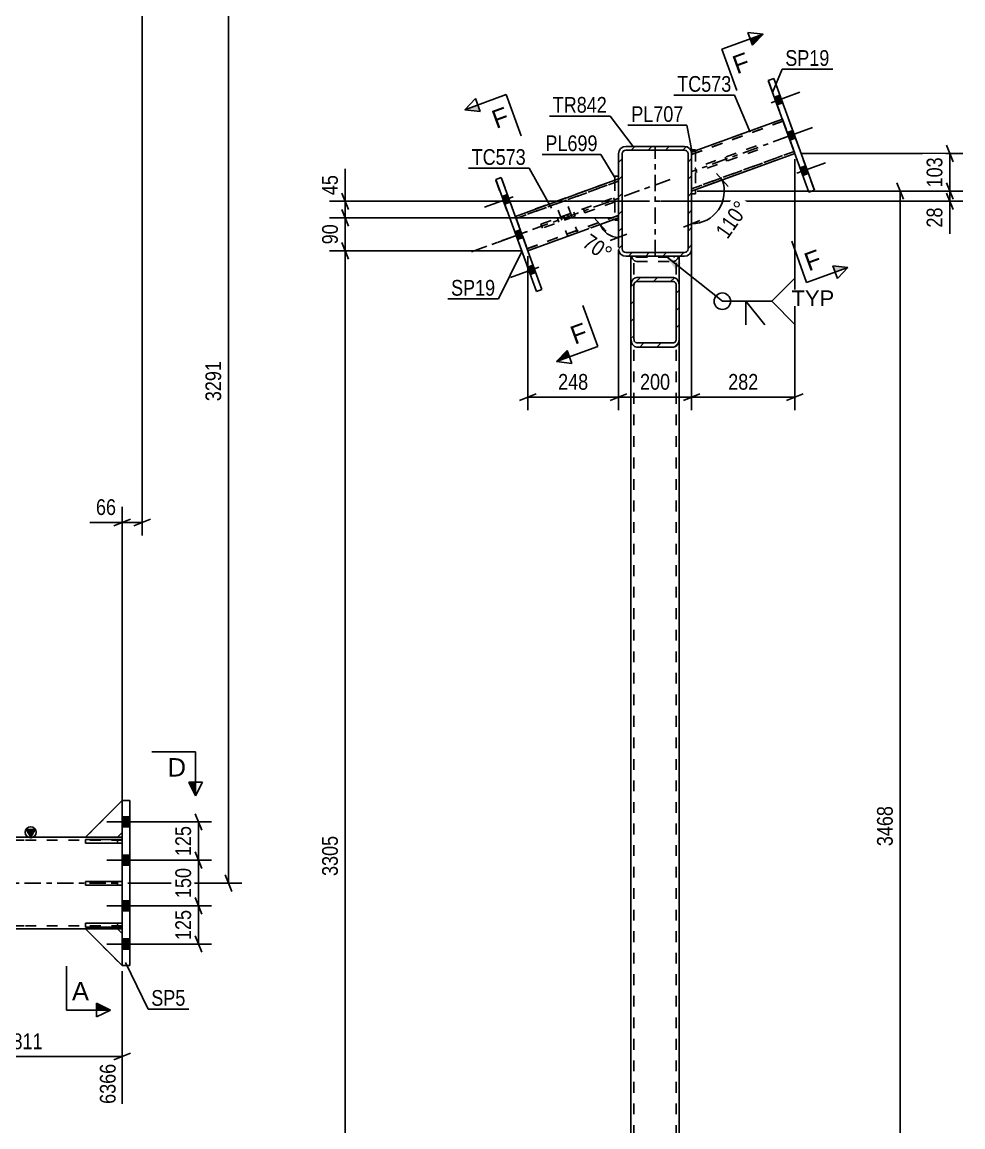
# Model space of a CAD drawing. Header units: millimetres. Extents: x 0 to 841, y 0 to 594.
# Drawn here: x 294.5 to 465.9, y 157.8 to 359 of the extents above; entities that cross this region are included whole.
import ezdxf

# ---------------------------------------------------------------- set-up
doc = ezdxf.new("R2010")
doc.units = ezdxf.units.MM
doc.linetypes.add('DXK_LINE_DOT2', pattern=[3.9198, 1.9599, -1.9599])
doc.linetypes.add('DXK_LINE_DOT3', pattern=[5.9187, 2.979, -0.9799, 0.9799, -0.9799])
doc.styles.add('Arial', font='ARIAL.TTF', dxfattribs={"height": 0.2})
doc.styles.add('Arial Narrow', font='ARIALN.TTF', dxfattribs={"height": 0.2})

# ---------------------------------------------------------------- blocks, each defined once
blk = doc.blocks.new('Bolt-761545952-3986 - 3916')
at = {"linetype": 'Continuous'}
for points in [[(312.77, 214.27), (312.77, 212.44), (314.16, 212.44), (314.16, 214.27)], [(312.77, 214.27), (312.77, 212.44), (314.16, 212.44), (314.16, 214.27)], [(312.77, 214.27), (312.77, 212.44), (314.16, 212.44), (314.16, 214.27)], [(312.77, 207.33), (312.77, 205.49), (314.16, 205.49), (314.16, 207.33)], [(312.77, 207.33), (312.77, 205.49), (314.16, 205.49), (314.16, 207.33)], [(312.77, 198.99), (312.77, 197.16), (314.16, 197.16), (314.16, 198.99)], [(312.77, 198.99), (312.77, 197.16), (314.16, 197.16), (314.16, 198.99)], [(312.77, 192.05), (312.77, 190.21), (314.16, 190.21), (314.16, 192.05)], [(312.77, 192.05), (312.77, 190.21), (314.16, 190.21), (314.16, 192.05)], [(312.77, 192.05), (312.77, 190.21), (314.16, 190.21), (314.16, 192.05)]]:
    blk.add_hatch(color=1, dxfattribs=at).paths.add_polyline_path(points)
at = {"color": 1, "linetype": 'Continuous'}
for p, q in [((316.6, 213.35), (309.99, 213.35)), ((316.6, 213.35), (309.99, 213.35)), ((316.6, 213.35), (309.99, 213.35)), ((314.16, 214.27), (312.77, 214.27)), ((314.16, 214.27), (312.77, 214.27)), ((314.16, 214.27), (312.77, 214.27)), ((314.16, 212.44), (312.77, 212.44)), ((314.16, 212.44), (312.77, 212.44)), ((314.16, 212.44), (312.77, 212.44)), ((314.16, 207.33), (312.77, 207.33)), ((314.16, 207.33), (312.77, 207.33)), ((316.6, 206.41), (309.99, 206.41)), ((316.6, 206.41), (309.99, 206.41)), ((314.16, 205.49), (312.77, 205.49)), ((314.16, 205.49), (312.77, 205.49)), ((316.6, 198.08), (309.99, 198.08)), ((316.6, 198.08), (309.99, 198.08)), ((314.16, 198.99), (312.77, 198.99)), ((314.16, 198.99), (312.77, 198.99)), ((314.16, 197.16), (312.77, 197.16)), ((314.16, 197.16), (312.77, 197.16)), ((316.6, 191.13), (309.99, 191.13)), ((316.6, 191.13), (309.99, 191.13)), ((316.6, 191.13), (309.99, 191.13)), ((314.16, 192.05), (312.77, 192.05)), ((314.16, 192.05), (312.77, 192.05)), ((314.16, 192.05), (312.77, 192.05)), ((314.16, 190.21), (312.77, 190.21)), ((314.16, 190.21), (312.77, 190.21)), ((314.16, 190.21), (312.77, 190.21))]:
    blk.add_line(p, q, dxfattribs=at)
blk = doc.blocks.new('Part-761545952-3938 - 3916')
at = {"color": 7, "linetype": 'DXK_LINE_DOT2'}
for p, q in [((312.77, 210.18), (306.1, 210.18)), ((306.1, 210.18), (306.1, 209.51)), ((306.1, 209.51), (312.77, 209.51)), ((311.94, 209.51), (311.94, 210.18)), ((312.77, 209.51), (312.77, 210.18))]:
    blk.add_line(p, q, dxfattribs=at)
blk = doc.blocks.new('Part-761545952-3985 - 3916')
at = {"linetype": 'Continuous'}
blk.add_hatch(color=2, dxfattribs=at).paths.add_polyline_path([(296.1, 210.58), (295.3, 211.98), (296.9, 211.98)])
at = {"color": 2, "linetype": 'Continuous'}
for p, q in [((296.1, 210.58), (295.3, 211.98)), ((295.3, 211.98), (296.9, 211.98)), ((296.9, 211.98), (296.1, 210.58)), ((294.89, 210.58), (66.1, 210.58)), ((306.1, 210.58), (294.99, 210.58)), ((312.77, 210.58), (311.94, 210.58)), ((294.89, 193.91), (114.65, 193.91)), ((312.77, 193.91), (294.99, 193.91))]:
    blk.add_line(p, q, dxfattribs=at)
at = {"color": 7, "linetype": 'DXK_LINE_DOT2'}
for p, q in [((294.89, 210.02), (66.1, 210.02)), ((312.77, 210.02), (294.99, 210.02)), ((311.94, 210.58), (306.1, 210.58)), ((312.77, 193.91), (312.77, 210.58)), ((294.89, 194.46), (66.1, 194.46)), ((312.77, 194.46), (294.99, 194.46))]:
    blk.add_line(p, q, dxfattribs=at)
at = {"color": 7, "linetype": 'DXK_LINE_DOT3'}
for p, q in [((66.1, 202.24), (294.89, 202.24)), ((294.99, 202.24), (312.77, 202.24))]:
    blk.add_line(p, q, dxfattribs=at)
at = {"color": 2, "linetype": 'Continuous'}
blk.add_circle((296.1, 211.48), 1, dxfattribs=at)
blk = doc.blocks.new('Part-761545952-3934 - 3916')
at = {"color": 2, "linetype": 'Continuous'}
for p, q in [((312.77, 217.24), (306.1, 210.58)), ((311.94, 210.58), (312.77, 211.41)), ((306.1, 210.58), (311.94, 210.58))]:
    blk.add_line(p, q, dxfattribs=at)
at = {"color": 7, "linetype": 'DXK_LINE_DOT2'}
blk.add_line((312.77, 211.41), (312.77, 217.24), dxfattribs=at)
blk = doc.blocks.new('Part-761545952-3935 - 3916')
at = {"color": 2, "linetype": 'Continuous'}
for p, q in [((312.77, 187.2), (306.1, 193.87)), ((311.94, 193.87), (306.1, 193.87)), ((311.94, 193.87), (312.77, 193.04)), ((312.77, 187.24), (312.77, 187.2))]:
    blk.add_line(p, q, dxfattribs=at)
at = {"color": 7, "linetype": 'DXK_LINE_DOT2'}
blk.add_line((312.77, 187.24), (312.77, 193.04), dxfattribs=at)
blk = doc.blocks.new('Part-761545952-3936 - 3916')
at = {"color": 7, "linetype": 'DXK_LINE_DOT2'}
for p, q in [((306.1, 193.87), (311.94, 193.87)), ((312.77, 187.2), (306.1, 193.87)), ((311.94, 193.87), (312.77, 193.04)), ((312.77, 193.04), (312.77, 187.2))]:
    blk.add_line(p, q, dxfattribs=at)
blk = doc.blocks.new('Part-761545952-3937 - 3916')
at = {"color": 7, "linetype": 'DXK_LINE_DOT2'}
for p, q in [((312.77, 194.9), (306.1, 194.9)), ((306.1, 194.9), (306.1, 194.23)), ((306.1, 194.23), (312.77, 194.23)), ((311.94, 194.23), (311.94, 194.9)), ((312.77, 194.23), (312.77, 194.9))]:
    blk.add_line(p, q, dxfattribs=at)
blk = doc.blocks.new('Part-761545952-3939 - 3916')
at = {"color": 7, "linetype": 'DXK_LINE_DOT2'}
for p, q in [((312.77, 202.54), (306.1, 202.54)), ((306.1, 202.54), (306.1, 201.87)), ((306.1, 201.87), (312.77, 201.87)), ((311.94, 201.87), (311.94, 202.54)), ((312.77, 201.87), (312.77, 202.54))]:
    blk.add_line(p, q, dxfattribs=at)
blk = doc.blocks.new('Part-761545952-3940 - 3916')
at = {"color": 2, "linetype": 'Continuous'}
for p, q in [((306.1, 194.9), (312.77, 194.9)), ((306.1, 194.23), (306.1, 194.9)), ((312.77, 194.23), (306.1, 194.23)), ((312.77, 194.9), (312.77, 194.23))]:
    blk.add_line(p, q, dxfattribs=at)
at = {"color": 7, "linetype": 'DXK_LINE_DOT2'}
blk.add_line((311.94, 194.23), (311.94, 194.9), dxfattribs=at)
blk = doc.blocks.new('Part-761545952-3941 - 3916')
at = {"color": 2, "linetype": 'Continuous'}
for p, q in [((306.1, 210.18), (312.77, 210.18)), ((306.1, 209.51), (306.1, 210.18)), ((312.77, 209.51), (306.1, 209.51)), ((312.77, 210.18), (312.77, 209.51))]:
    blk.add_line(p, q, dxfattribs=at)
at = {"color": 7, "linetype": 'DXK_LINE_DOT2'}
blk.add_line((311.94, 209.51), (311.94, 210.18), dxfattribs=at)
blk = doc.blocks.new('Part-761545952-3942 - 3916')
at = {"color": 2, "linetype": 'Continuous'}
for p, q in [((306.1, 202.54), (312.77, 202.54)), ((306.1, 201.87), (306.1, 202.54)), ((312.77, 201.87), (306.1, 201.87)), ((312.77, 202.54), (312.77, 201.87))]:
    blk.add_line(p, q, dxfattribs=at)
at = {"color": 7, "linetype": 'DXK_LINE_DOT2'}
blk.add_line((311.94, 201.87), (311.94, 202.54), dxfattribs=at)
blk = doc.blocks.new('Part-761545952-3962 - 3916')
at = {"color": 2, "linetype": 'Continuous'}
for p, q in [((314.16, 217.24), (312.77, 217.24)), ((312.77, 217.24), (312.77, 187.24)), ((314.16, 217.24), (314.16, 187.24)), ((314.16, 187.24), (312.77, 187.24))]:
    blk.add_line(p, q, dxfattribs=at)
blk = doc.blocks.new('Part-761545952-4098 - 3916')
at = {"color": 7, "linetype": 'DXK_LINE_DOT2'}
for p, q in [((312.77, 217.24), (306.1, 210.58)), ((312.77, 211.41), (312.77, 217.24)), ((311.94, 210.57), (312.77, 211.41)), ((306.1, 210.58), (311.94, 210.57))]:
    blk.add_line(p, q, dxfattribs=at)
blk = doc.blocks.new('Part-761545952-3153 - 3083')
at = {"color": 7, "linetype": 'DXK_LINE_DOT3'}
blk.add_line((412.58, 330.32), (376.13, 317.06), dxfattribs=at)
at = {"color": 2, "linetype": 'Continuous'}
for p, q in [((403.18, 330.45), (384.39, 323.61)), ((386.67, 317.34), (403.18, 323.35))]:
    blk.add_line(p, q, dxfattribs=at)
at = {"color": 7, "linetype": 'DXK_LINE_DOT2'}
for p, q in [((384.39, 323.61), (403.18, 330.45)), ((384.52, 323.23), (403.18, 330.02)), ((403.18, 330.02), (384.52, 323.23)), ((403.18, 330.45), (403.18, 323.35)), ((384.39, 323.61), (386.67, 317.34)), ((386.67, 317.34), (384.39, 323.61)), ((384.39, 323.61), (384.39, 323.61)), ((384.52, 323.23), (384.52, 323.23)), ((386.53, 317.72), (403.18, 323.78)), ((403.18, 323.78), (386.53, 317.72)), ((403.18, 323.35), (386.67, 317.34)), ((386.53, 317.72), (386.53, 317.72)), ((386.67, 317.34), (386.67, 317.34))]:
    blk.add_line(p, q, dxfattribs=at)
blk = doc.blocks.new('Part-761545952-3162 - 3083')
at = {"color": 7, "linetype": 'DXK_LINE_DOT2'}
for p, q in [((389.06, 322.19), (402.27, 327)), ((402.55, 326.25), (389.34, 321.44)), ((402.27, 327), (402.55, 326.25)), ((397.05, 324.25), (396.78, 325)), ((389.34, 321.44), (389.06, 322.19))]:
    blk.add_line(p, q, dxfattribs=at)
blk = doc.blocks.new('Part-761545952-3108 - 3083')
at = {"color": 2, "linetype": 'Continuous'}
for p, q in [((381.82, 330.66), (380.82, 330.29)), ((380.82, 330.29), (388.23, 309.93)), ((380.82, 330.29), (380.82, 330.29)), ((389.23, 310.3), (381.82, 330.66)), ((381.82, 330.66), (381.82, 330.66)), ((388.23, 309.93), (389.23, 310.3)), ((388.23, 309.93), (388.23, 309.93)), ((389.23, 310.3), (389.23, 310.3))]:
    blk.add_line(p, q, dxfattribs=at)
at = {"color": 7, "linetype": 'DXK_LINE_DOT2'}
for p, q in [((380.82, 330.29), (381.82, 330.66)), ((388.23, 309.93), (380.82, 330.29)), ((389.23, 310.3), (381.82, 330.66)), ((389.23, 310.3), (388.23, 309.93))]:
    blk.add_line(p, q, dxfattribs=at)
blk = doc.blocks.new('Part-761545952-3183 - 3083')
at = {"color": 2, "linetype": 'Continuous'}
for p, q in [((402.51, 330.94), (403.18, 330.94)), ((402.51, 330.94), (402.51, 330.21)), ((402.51, 322.94), (402.51, 323.11)), ((402.51, 322.94), (403.18, 322.94))]:
    blk.add_line(p, q, dxfattribs=at)
at = {"color": 7, "linetype": 'DXK_LINE_DOT2'}
for p, q in [((402.51, 330.21), (402.51, 323.11)), ((403.18, 322.94), (403.18, 330.94))]:
    blk.add_line(p, q, dxfattribs=at)
blk = doc.blocks.new('Part-761545952-3123 - 3083')
at = {"color": 2, "linetype": 'Continuous'}
for p, q in [((431.46, 348.72), (430.46, 348.36)), ((430.46, 348.36), (437.87, 328)), ((430.46, 348.36), (430.46, 348.36)), ((438.87, 328.36), (431.46, 348.72)), ((431.46, 348.72), (431.46, 348.72)), ((437.87, 328), (438.87, 328.36)), ((437.87, 328), (437.87, 328)), ((438.87, 328.36), (438.87, 328.36))]:
    blk.add_line(p, q, dxfattribs=at)
at = {"color": 7, "linetype": 'DXK_LINE_DOT2'}
for p, q in [((430.46, 348.36), (431.46, 348.72)), ((437.87, 328), (430.46, 348.36)), ((431.46, 348.72), (438.87, 328.36)), ((438.87, 328.36), (437.87, 328))]:
    blk.add_line(p, q, dxfattribs=at)
blk = doc.blocks.new('Part-761545952-3133 - 3083')
at = {"color": 2, "linetype": 'Continuous'}
for p, q in [((416.51, 335.3), (433.03, 341.31)), ((416.51, 335.3), (416.51, 335.3)), ((416.51, 335.05), (416.51, 335.3)), ((416.51, 335.05), (416.51, 335.01)), ((416.51, 328.21), (435.31, 335.05))]:
    blk.add_line(p, q, dxfattribs=at)
at = {"color": 7, "linetype": 'DXK_LINE_DOT2'}
for p, q in [((433.03, 341.31), (416.51, 335.3)), ((416.51, 334.88), (433.16, 340.94)), ((433.16, 340.94), (416.51, 334.88)), ((433.03, 341.31), (435.31, 335.05)), ((435.31, 335.05), (433.03, 341.31)), ((433.03, 341.31), (433.03, 341.31)), ((433.16, 340.94), (433.16, 340.94)), ((416.51, 328.63), (435.17, 335.42)), ((435.17, 335.42), (416.51, 328.63)), ((416.51, 335.3), (416.51, 335.24)), ((416.51, 335.24), (416.51, 335.24)), ((435.31, 335.05), (416.51, 328.21)), ((416.51, 335.01), (416.51, 328.21)), ((416.51, 334.88), (416.51, 334.88)), ((435.17, 335.42), (435.17, 335.42)), ((435.31, 335.05), (435.31, 335.05)), ((416.51, 328.63), (416.51, 328.63)), ((416.51, 328.21), (416.51, 328.21))]:
    blk.add_line(p, q, dxfattribs=at)
at = {"color": 7, "linetype": 'DXK_LINE_DOT3'}
blk.add_line((434.17, 338.18), (416.51, 331.75), dxfattribs=at)
blk = doc.blocks.new('Part-761545952-3155 - 3083')
at = {"color": 7, "linetype": 'DXK_LINE_DOT2'}
for p, q in [((405.45, 316.35), (414.25, 316.35)), ((405.45, 301.35), (405.45, 316.35)), ((405.98, 117.02), (405.98, 316.35)), ((413.71, 117.02), (413.71, 316.35)), ((414.25, 301.35), (414.25, 316.35)), ((405.45, 117.02), (405.45, 131.99)), ((414.25, 117.02), (414.25, 131.99)), ((405.45, 117.02), (414.25, 117.02)), ((414.25, 117.02), (405.45, 117.02)), ((405.45, 117.02), (405.45, 117.02)), ((405.98, 117.02), (405.98, 117.02)), ((413.71, 117.02), (413.71, 117.02)), ((414.25, 117.02), (414.25, 117.02))]:
    blk.add_line(p, q, dxfattribs=at)
at = {"color": 2, "linetype": 'Continuous'}
for p, q in [((405.45, 131.99), (405.45, 301.35)), ((414.25, 131.99), (414.25, 301.35))]:
    blk.add_line(p, q, dxfattribs=at)
blk = doc.blocks.new('Part-761545952-3156 - 3083')
at = {"linetype": 'Continuous'}
h = blk.add_hatch(dxfattribs=at)
h.set_pattern_fill('', scale=0.7, style=0, pattern_type=0)
h.set_pattern_definition([(45, (405.4464, 301.3496), (-1.57154, 1.57154), [])])
h.paths.add_polyline_path([(405.45, 310.96), (405.45, 301.35), (405.53, 300.76), (405.76, 300.26), (406.1, 299.93), (406.51, 299.81), (413.18, 299.81), (413.59, 299.93), (413.93, 300.26), (414.17, 300.76), (414.25, 301.35), (414.25, 310.96), (414.17, 311.55), (413.93, 312.05), (413.59, 312.38), (413.18, 312.5), (406.51, 312.5), (406.1, 312.38), (405.76, 312.05), (405.53, 311.55)])
h.paths.add_polyline_path([(406.14, 311.5), (406.31, 311.67), (406.51, 311.73), (413.18, 311.73), (413.38, 311.67), (413.56, 311.5), (413.67, 311.25), (413.71, 310.96), (413.71, 301.35), (413.67, 301.06), (413.56, 300.81), (413.38, 300.64), (413.18, 300.58), (406.51, 300.58), (406.31, 300.64), (406.14, 300.81), (406.02, 301.06), (405.98, 301.35), (405.98, 310.96), (406.02, 311.25)])
at = {"color": 2, "linetype": 'Continuous'}
for p, q in [((405.45, 310.96), (405.45, 316.35)), ((414.25, 310.96), (414.25, 316.35)), ((406.51, 312.5), (406.1, 312.38)), ((406.51, 312.5), (413.18, 312.5)), ((413.59, 312.38), (413.18, 312.5)), ((405.53, 311.55), (405.45, 310.96)), ((405.45, 301.35), (405.45, 310.96)), ((405.98, 310.96), (406.02, 311.25)), ((405.98, 301.35), (405.98, 310.96)), ((406.31, 311.67), (406.51, 311.73)), ((406.51, 311.73), (413.18, 311.73)), ((413.18, 311.73), (413.38, 311.67)), ((413.67, 311.25), (413.71, 310.96)), ((413.71, 301.35), (413.71, 310.96)), ((414.25, 310.96), (414.17, 311.55)), ((414.25, 301.35), (414.25, 310.96)), ((405.45, 301.35), (405.53, 300.76)), ((406.02, 301.06), (405.98, 301.35)), ((406.1, 299.93), (406.51, 299.81)), ((406.51, 300.58), (406.31, 300.64)), ((406.51, 300.58), (413.18, 300.58)), ((406.51, 299.81), (413.18, 299.81)), ((413.38, 300.64), (413.18, 300.58)), ((413.18, 299.81), (413.59, 299.93)), ((413.71, 301.35), (413.67, 301.06)), ((414.17, 300.76), (414.25, 301.35))]:
    blk.add_line(p, q, dxfattribs=at)
at = {"color": 7, "linetype": 'DXK_LINE_DOT2'}
for p, q in [((414.25, 316.35), (405.45, 316.35)), ((405.76, 315.85), (405.53, 316.35)), ((406.1, 315.52), (405.76, 315.85)), ((405.98, 301.35), (405.98, 316.35)), ((406.19, 316.35), (406.31, 316.23)), ((406.31, 316.23), (406.51, 316.17)), ((406.51, 316.17), (413.18, 316.17)), ((413.18, 316.17), (413.38, 316.23)), ((413.38, 316.23), (413.5, 316.35)), ((413.93, 315.85), (413.59, 315.52)), ((413.71, 301.35), (413.71, 316.35)), ((414.17, 316.35), (413.93, 315.85)), ((406.51, 315.4), (406.1, 315.52)), ((406.51, 315.4), (413.18, 315.4)), ((413.59, 315.52), (413.18, 315.4)), ((405.45, 301.35), (405.45, 310.96)), ((414.25, 301.35), (414.25, 310.96))]:
    blk.add_line(p, q, dxfattribs=at)
at = {"color": 2, "linetype": 'Continuous'}
for centre, radius, start, end in [((406.89, 311.22), 1.4, 124.0456, 166.456), ((412.8, 311.22), 1.4, 13.544, 55.9544), ((406.7, 311.09), 0.7, 124.0456, 166.456), ((412.99, 311.09), 0.7, 13.544, 55.9544), ((406.89, 301.09), 1.4, 193.544, 235.9544), ((406.7, 301.22), 0.7, 193.544, 235.9544), ((412.99, 301.22), 0.7, 304.0456, 346.456), ((412.8, 301.09), 1.4, 304.0456, 346.456)]:
    blk.add_arc(centre, radius, start, end, dxfattribs=at)
blk = doc.blocks.new('Bolt-761545952-3222 - 3083')
at = {"color": 1, "linetype": 'DXK_LINE_DOT2'}
for p, q in [((392.18, 324.74), (393.89, 320.04)), ((393.9, 323.95), (394.17, 323.2)), ((394, 325.41), (395.71, 320.71)), ((395.02, 324.36), (395.3, 323.61)), ((392.07, 323.28), (392.34, 322.53)), ((393.2, 323.7), (393.47, 322.94))]:
    blk.add_line(p, q, dxfattribs=at)
blk = doc.blocks.new('Bolt-761545952-3159 - 3083')
at = {"linetype": 'Continuous'}
for points in [[(383.44, 326.21), (382.94, 327.59), (381.94, 327.22), (382.44, 325.84)], [(383.44, 326.21), (382.94, 327.59), (381.94, 327.22), (382.44, 325.84)], [(383.44, 326.21), (382.94, 327.59), (381.94, 327.22), (382.44, 325.84)], [(385.78, 319.79), (385.28, 321.16), (384.27, 320.8), (384.77, 319.42)], [(385.78, 319.79), (385.28, 321.16), (384.27, 320.8), (384.77, 319.42)], [(388.11, 313.37), (387.61, 314.74), (386.61, 314.38), (387.11, 313)], [(388.11, 313.37), (387.61, 314.74), (386.61, 314.38), (387.11, 313)], [(388.11, 313.37), (387.61, 314.74), (386.61, 314.38), (387.11, 313)]]:
    blk.add_hatch(color=1, dxfattribs=at).paths.add_polyline_path(points)
at = {"color": 1, "linetype": 'Continuous'}
for p, q in [((384, 327.19), (378.8, 325.3)), ((384, 327.19), (378.8, 325.3)), ((384, 327.19), (378.8, 325.3)), ((382.94, 327.59), (381.94, 327.22)), ((382.94, 327.59), (381.94, 327.22)), ((382.94, 327.59), (381.94, 327.22)), ((383.44, 326.21), (382.44, 325.84)), ((383.44, 326.21), (382.44, 325.84)), ((383.44, 326.21), (382.44, 325.84)), ((386.34, 320.77), (381.14, 318.88)), ((386.34, 320.77), (381.14, 318.88)), ((385.28, 321.16), (384.27, 320.8)), ((385.28, 321.16), (384.27, 320.8)), ((385.78, 319.79), (384.77, 319.42)), ((385.78, 319.79), (384.77, 319.42)), ((388.68, 314.35), (383.48, 312.46)), ((388.68, 314.35), (383.48, 312.46)), ((388.68, 314.35), (383.48, 312.46)), ((387.61, 314.74), (386.61, 314.38)), ((387.61, 314.74), (386.61, 314.38)), ((387.61, 314.74), (386.61, 314.38)), ((388.11, 313.37), (387.11, 313)), ((388.11, 313.37), (387.11, 313)), ((388.11, 313.37), (387.11, 313))]:
    blk.add_line(p, q, dxfattribs=at)
blk = doc.blocks.new('Bolt-761545952-3160 - 3083')
at = {"linetype": 'Continuous'}
for points in [[(431.58, 345.29), (432.08, 343.91), (433.08, 344.28), (432.58, 345.65)], [(431.58, 345.29), (432.08, 343.91), (433.08, 344.28), (432.58, 345.65)], [(431.58, 345.29), (432.08, 343.91), (433.08, 344.28), (432.58, 345.65)], [(433.92, 338.87), (434.42, 337.49), (435.42, 337.86), (434.92, 339.23)], [(433.92, 338.87), (434.42, 337.49), (435.42, 337.85), (434.92, 339.23)], [(436.25, 332.45), (436.75, 331.07), (437.76, 331.43), (437.26, 332.81)], [(436.25, 332.45), (436.75, 331.07), (437.76, 331.43), (437.26, 332.81)], [(436.25, 332.45), (436.75, 331.07), (437.76, 331.43), (437.26, 332.81)]]:
    blk.add_hatch(color=1, dxfattribs=at).paths.add_polyline_path(points)
at = {"color": 1, "linetype": 'Continuous'}
for p, q in [((431.02, 344.3), (436.21, 346.2)), ((431.02, 344.3), (436.21, 346.2)), ((431.02, 344.3), (436.21, 346.2)), ((431.58, 345.29), (432.58, 345.65)), ((431.58, 345.29), (432.58, 345.65)), ((431.58, 345.29), (432.58, 345.65)), ((432.08, 343.91), (433.08, 344.28)), ((432.08, 343.91), (433.08, 344.28)), ((432.08, 343.91), (433.08, 344.28)), ((433.35, 337.88), (438.55, 339.78)), ((433.35, 337.88), (438.55, 339.78)), ((433.92, 338.87), (434.92, 339.23)), ((433.92, 338.87), (434.92, 339.23)), ((434.42, 337.49), (435.42, 337.86)), ((434.42, 337.49), (435.42, 337.85)), ((435.69, 331.46), (440.89, 333.35)), ((435.69, 331.46), (440.89, 333.35)), ((435.69, 331.46), (440.89, 333.35)), ((436.25, 332.45), (437.26, 332.81)), ((436.25, 332.45), (437.26, 332.81)), ((436.25, 332.45), (437.26, 332.81)), ((436.75, 331.07), (437.76, 331.43)), ((436.75, 331.07), (437.76, 331.43)), ((436.75, 331.07), (437.76, 331.43))]:
    blk.add_line(p, q, dxfattribs=at)
blk = doc.blocks.new('Part-761545952-3164 - 3083')
at = {"color": 7, "linetype": 'DXK_LINE_DOT2'}
for p, q in [((428.3, 336.47), (417.15, 332.41)), ((428.57, 335.72), (417.42, 331.66)), ((422.91, 333.66), (422.64, 334.41)), ((417.42, 331.66), (417.15, 332.41))]:
    blk.add_line(p, q, dxfattribs=at)
blk = doc.blocks.new('Part-761545952-3165 - 3083')
at = {"linetype": 'Continuous'}
h = blk.add_hatch(dxfattribs=at)
h.set_pattern_fill('', scale=0.7, style=0, pattern_type=0)
h.set_pattern_definition([(45, (403.1797, 317.6812), (-1.57154, 1.57154), [])])
h.paths.add_polyline_path([(403.18, 335.01), (403.18, 317.68), (403.28, 317.17), (403.57, 316.74), (404, 316.45), (404.51, 316.35), (415.18, 316.35), (415.69, 316.45), (416.12, 316.74), (416.41, 317.17), (416.51, 317.68), (416.51, 335.01), (416.41, 335.52), (416.12, 335.96), (415.69, 336.25), (415.18, 336.35), (404.51, 336.35), (404, 336.25), (403.57, 335.96), (403.28, 335.52)])
h.paths.add_polyline_path([(404.04, 335.49), (404.26, 335.63), (404.51, 335.68), (415.18, 335.68), (415.43, 335.63), (415.65, 335.49), (415.8, 335.27), (415.85, 335.01), (415.85, 317.68), (415.8, 317.43), (415.65, 317.21), (415.43, 317.07), (415.18, 317.01), (404.51, 317.01), (404.26, 317.07), (404.04, 317.21), (403.9, 317.43), (403.85, 317.68), (403.85, 335.01), (403.9, 335.27)])
at = {"color": 2, "linetype": 'Continuous'}
for p, q in [((404.51, 336.35), (404, 336.25)), ((404.51, 336.35), (415.18, 336.35)), ((415.69, 336.25), (415.18, 336.35)), ((403.28, 335.52), (403.18, 335.01)), ((403.18, 317.68), (403.18, 335.01)), ((403.85, 335.01), (403.9, 335.27)), ((403.85, 317.68), (403.85, 335.01)), ((404.26, 335.63), (404.51, 335.68)), ((404.51, 335.68), (415.18, 335.68)), ((415.18, 335.68), (415.43, 335.63)), ((415.8, 335.27), (415.85, 335.01)), ((415.85, 317.68), (415.85, 335.01)), ((416.51, 335.01), (416.41, 335.52)), ((416.51, 317.68), (416.51, 335.01)), ((403.18, 317.68), (403.28, 317.17)), ((403.9, 317.43), (403.85, 317.68)), ((404, 316.45), (404.51, 316.35)), ((404.51, 317.01), (404.26, 317.07)), ((404.51, 317.01), (415.18, 317.01)), ((404.51, 316.35), (415.18, 316.35)), ((415.43, 317.07), (415.18, 317.01)), ((415.18, 316.35), (415.69, 316.45)), ((415.85, 317.68), (415.8, 317.43)), ((416.41, 317.17), (416.51, 317.68))]:
    blk.add_line(p, q, dxfattribs=at)
at = {"color": 7, "linetype": 'DXK_LINE_DOT3'}
for p, q in [((409.85, 316.35), (409.85, 336.35)), ((399.85, 326.35), (419.85, 326.35))]:
    blk.add_line(p, q, dxfattribs=at)
at = {"color": 2, "linetype": 'Continuous'}
for centre, radius, start, end in [((404.51, 335.01), 1.33, 112.5, 157.5), ((415.18, 335.01), 1.33, 22.5, 67.5), ((404.51, 335.01), 0.667, 112.5, 157.5), ((415.18, 335.01), 0.667, 22.5, 67.5), ((404.51, 317.68), 1.33, 202.5, 247.5), ((404.51, 317.68), 0.667, 202.5, 247.5), ((415.18, 317.68), 0.667, 292.5, 337.5), ((415.18, 317.68), 1.33, 292.5, 337.5)]:
    blk.add_arc(centre, radius, start, end, dxfattribs=at)
blk = doc.blocks.new('Part-761545952-3185 - 3083')
at = {"color": 2, "linetype": 'Continuous'}
for p, q in [((417.18, 335.72), (416.51, 335.72)), ((416.51, 335.72), (416.51, 335.3)), ((417.18, 335.72), (417.18, 335.54)), ((417.18, 328.45), (417.18, 327.72)), ((416.51, 327.72), (417.18, 327.72))]:
    blk.add_line(p, q, dxfattribs=at)
at = {"color": 7, "linetype": 'DXK_LINE_DOT2'}
for p, q in [((416.51, 335.3), (416.51, 327.72)), ((417.18, 335.54), (417.18, 328.45))]:
    blk.add_line(p, q, dxfattribs=at)
blk = doc.blocks.new('StraightDimension-761545952-4305 - 3916')
at = {"color": 7, "linetype": 'Continuous'}
for p, q in [((332.74, 383.52), (331.54, 386.52)), ((317.41, 385.02), (334.54, 385.02)), ((332.14, 202.2), (332.14, 385.02)), ((331.54, 203.7), (332.74, 200.7)), ((313.77, 202.2), (334.54, 202.2))]:
    blk.add_line(p, q, dxfattribs=at)
at = {"color": 0}
blk.add_wipeout([(331.39, 297.87), (327.19, 297.87), (327.19, 289.36), (331.39, 289.36)], dxfattribs=at)
at = {"color": 3, "style": 'Arial Narrow'}
blk.add_text('3291', height=2.863, rotation=90.0002, dxfattribs=at).set_placement((330.79, 289.96))
blk = doc.blocks.new('StraightDimension-761545952-4464 - 3916')
at = {"color": 7, "linetype": 'Continuous'}
for p, q in [((276.45, 210.33), (276.45, 162.03)), ((312.77, 186.2), (312.77, 162.03)), ((277.95, 171.24), (274.95, 170.04)), ((311.27, 170.04), (314.27, 171.24)), ((276.45, 170.64), (312.77, 170.64))]:
    blk.add_line(p, q, dxfattribs=at)
at = {"color": 0}
blk.add_wipeout([(298.87, 171.39), (298.87, 175.59), (290.35, 175.59), (290.35, 171.39)], dxfattribs=at)
at = {"color": 0, "linetype": 'Continuous'}
blk.add_wipeout([(312.17, 169.94), (307.97, 169.94), (307.97, 161.43), (312.17, 161.43)], dxfattribs=at)
at = {"color": 3, "style": 'Arial Narrow'}
blk.add_text('1811', height=2.863, dxfattribs=at).set_placement((290.95, 171.99))
at = {"color": 3, "linetype": 'Continuous', "style": 'Arial Narrow'}
blk.add_text('6366', height=2.863, rotation=90.0002, dxfattribs=at).set_placement((311.57, 162.03))
blk = doc.blocks.new('StraightDimension-761545952-11832 - 3916')
at = {"color": 7, "linetype": 'Continuous'}
for p, q in [((315.16, 213.35), (329.06, 213.35)), ((326.06, 214.85), (327.26, 211.85)), ((326.66, 206.41), (326.66, 213.35)), ((327.26, 204.91), (326.06, 207.91)), ((315.16, 206.41), (329.06, 206.41))]:
    blk.add_line(p, q, dxfattribs=at)
at = {"color": 0}
blk.add_wipeout([(325.91, 213.22), (321.71, 213.22), (321.71, 206.54), (325.91, 206.54)], dxfattribs=at)
at = {"color": 3, "style": 'Arial Narrow'}
blk.add_text('125', height=2.863, rotation=90.0002, dxfattribs=at).set_placement((325.31, 207.14))
blk = doc.blocks.new('StraightDimension-761545952-11833 - 3916')
at = {"color": 7, "linetype": 'Continuous'}
for p, q in [((326.06, 207.91), (327.26, 204.91)), ((315.16, 206.41), (329.06, 206.41)), ((326.66, 198.08), (326.66, 206.41)), ((327.26, 196.58), (326.06, 199.58)), ((315.16, 198.08), (329.06, 198.08))]:
    blk.add_line(p, q, dxfattribs=at)
at = {"color": 0}
blk.add_wipeout([(325.91, 205.58), (321.71, 205.58), (321.71, 198.9), (325.91, 198.9)], dxfattribs=at)
at = {"color": 3, "style": 'Arial Narrow'}
blk.add_text('150', height=2.863, rotation=90.0002, dxfattribs=at).set_placement((325.31, 199.5))
blk = doc.blocks.new('StraightDimension-761545952-11834 - 3916')
at = {"color": 7, "linetype": 'Continuous'}
for p, q in [((326.06, 199.58), (327.26, 196.58)), ((315.16, 198.08), (329.06, 198.08)), ((326.66, 191.13), (326.66, 198.08)), ((315.16, 191.13), (329.06, 191.13)), ((327.26, 189.63), (326.06, 192.63))]:
    blk.add_line(p, q, dxfattribs=at)
at = {"color": 0}
blk.add_wipeout([(325.91, 197.95), (321.71, 197.95), (321.71, 191.26), (325.91, 191.26)], dxfattribs=at)
at = {"color": 3, "style": 'Arial Narrow'}
blk.add_text('125', height=2.863, rotation=90.0002, dxfattribs=at).set_placement((325.31, 191.86))
blk = doc.blocks.new('StraightDimension-761545952-12997 - 3916')
at = {"color": 7, "linetype": 'Continuous'}
for p, q in [((316.41, 375.69), (316.41, 265.49)), ((312.77, 211.58), (312.77, 270.74)), ((311.27, 267.29), (314.27, 268.49)), ((312.77, 267.89), (316.41, 267.89)), ((317.91, 268.49), (314.91, 267.29))]:
    blk.add_line(p, q, dxfattribs=at)
at = {"color": 0}
blk.add_wipeout([(312.25, 268.64), (312.25, 272.84), (307.39, 272.84), (307.39, 268.64)], dxfattribs=at)
at = {"color": 7, "linetype": 'Continuous'}
blk.add_line((312.77, 267.89), (306.86, 267.89), dxfattribs=at)
blk.add_line((312.77, 267.89), (306.86, 267.89), dxfattribs=at)
at = {"color": 3, "style": 'Arial Narrow'}
blk.add_text('66', height=2.863, dxfattribs=at).set_placement((307.99, 269.24))
blk = doc.blocks.new('StraightDimension-761545952-23302 - 3083')
at = {"color": 7, "linetype": 'Continuous'}
for p, q in [((417.51, 328.21), (456.89, 328.21)), ((455.09, 326.71), (453.89, 329.71)), ((454.49, 97.02), (454.49, 328.21)), ((416.18, 97.02), (456.89, 97.02)), ((453.89, 98.52), (455.09, 95.52))]:
    blk.add_line(p, q, dxfattribs=at)
at = {"color": 0}
blk.add_wipeout([(453.74, 216.87), (449.54, 216.87), (449.54, 208.35), (453.74, 208.35)], dxfattribs=at)
at = {"color": 3, "style": 'Arial Narrow'}
blk.add_text('3468', height=2.863, rotation=90.0002, dxfattribs=at).set_placement((453.14, 208.95))
blk = doc.blocks.new('StraightDimension-761545952-3390 - 3083')
at = {"color": 7, "linetype": 'Continuous'}
for p, q in [((435.31, 334.05), (435.31, 288.3)), ((416.51, 318.2), (416.51, 288.3)), ((418.01, 291.3), (415.01, 290.1)), ((416.51, 290.7), (435.31, 290.7)), ((433.81, 290.1), (436.81, 291.3))]:
    blk.add_line(p, q, dxfattribs=at)
at = {"color": 0}
blk.add_wipeout([(429.25, 291.45), (429.25, 295.65), (422.57, 295.65), (422.57, 291.45)], dxfattribs=at)
at = {"color": 3, "style": 'Arial Narrow'}
blk.add_text('282', height=2.863, dxfattribs=at).set_placement((423.17, 292.05))
blk = doc.blocks.new('StraightDimension-761545952-3400 - 3083')
at = {"color": 7, "linetype": 'Continuous'}
for p, q in [((416.51, 318.2), (416.51, 288.3)), ((403.18, 317.69), (403.18, 288.3)), ((404.68, 291.3), (401.68, 290.1)), ((403.18, 290.7), (416.51, 290.7)), ((415.01, 290.1), (418.01, 291.3))]:
    blk.add_line(p, q, dxfattribs=at)
at = {"color": 0}
blk.add_wipeout([(413.19, 291.45), (413.19, 295.65), (406.5, 295.65), (406.5, 291.45)], dxfattribs=at)
at = {"color": 3, "style": 'Arial Narrow'}
blk.add_text('200', height=2.863, dxfattribs=at).set_placement((407.1, 292.05))
blk = doc.blocks.new('StraightDimension-761545952-3410 - 3083')
at = {"color": 7, "linetype": 'Continuous'}
for p, q in [((386.67, 316.34), (386.67, 288.3)), ((403.18, 317.69), (403.18, 288.3)), ((388.17, 291.3), (385.17, 290.1)), ((386.67, 290.7), (403.18, 290.7)), ((401.68, 290.1), (404.68, 291.3))]:
    blk.add_line(p, q, dxfattribs=at)
at = {"color": 0}
blk.add_wipeout([(398.27, 291.45), (398.27, 295.65), (391.58, 295.65), (391.58, 291.45)], dxfattribs=at)
at = {"color": 3, "style": 'Arial Narrow'}
blk.add_text('248', height=2.863, dxfattribs=at).set_placement((392.18, 292.05))
blk = doc.blocks.new('AngleDimension-761545952-3508 - 3083')
at = {"color": 7, "linetype": 'Continuous'}
for p, q in [((398.76, 323.34), (400.91, 320.93)), ((399.83, 322.14), (403.18, 323.35)), ((402.24, 323.01), (399.83, 322.14)), ((403.18, 319.79), (403.18, 323.35)), ((404.68, 320.39), (401.68, 319.19))]:
    blk.add_line(p, q, dxfattribs=at)
blk.add_arc((403.18, 323.35), 3.56, 200, 270, dxfattribs=at)
at = {"color": 0}
blk.add_wipeout([(400.86, 314.41), (403.27, 317.85), (397.98, 321.55), (395.57, 318.11)], dxfattribs=at)
at = {"color": 3, "style": 'Arial Narrow'}
blk.add_text('70°', height=2.863, rotation=-35.002, dxfattribs=at).set_placement((396.4, 318.26))
blk = doc.blocks.new('StraightDimension-761545952-8048 - 3083')
at = {"color": 7, "linetype": 'Continuous'}
for p, q in [((462.93, 336.55), (464.13, 333.55)), ((436.31, 335.05), (465.93, 335.05)), ((463.53, 328.21), (463.53, 335.05)), ((417.51, 328.21), (465.93, 328.21)), ((464.13, 326.71), (462.93, 329.71))]:
    blk.add_line(p, q, dxfattribs=at)
at = {"color": 0}
blk.add_wipeout([(462.78, 334.97), (458.58, 334.97), (458.58, 328.28), (462.78, 328.28)], dxfattribs=at)
at = {"color": 3, "style": 'Arial Narrow'}
blk.add_text('103', height=2.863, rotation=90.0002, dxfattribs=at).set_placement((462.18, 328.88))
blk = doc.blocks.new('StraightDimension-761545952-8049 - 3083')
at = {"color": 7, "linetype": 'Continuous'}
for p, q in [((417.51, 328.21), (465.93, 328.21)), ((462.93, 329.71), (464.13, 326.71)), ((463.53, 326.35), (463.53, 328.21)), ((410.85, 326.35), (465.93, 326.35)), ((464.13, 324.85), (462.93, 327.85))]:
    blk.add_line(p, q, dxfattribs=at)
at = {"color": 0}
blk.add_wipeout([(462.78, 325.82), (458.58, 325.82), (458.58, 320.97), (462.78, 320.97)], dxfattribs=at)
at = {"color": 7, "linetype": 'Continuous'}
blk.add_line((463.53, 326.35), (463.53, 320.44), dxfattribs=at)
blk.add_line((463.53, 326.35), (463.53, 320.44), dxfattribs=at)
at = {"color": 3, "style": 'Arial Narrow'}
blk.add_text('28', height=2.863, rotation=90.0002, dxfattribs=at).set_placement((462.18, 321.57))
blk = doc.blocks.new('AngleDimension-761545952-12978 - 3083')
at = {"color": 7, "linetype": 'Continuous'}
for p, q in [((422.09, 330.24), (416.51, 328.21)), ((417.45, 328.55), (422.09, 330.24)), ((421.02, 331.44), (423.17, 329.03)), ((416.51, 322.27), (416.51, 328.21)), ((415.01, 321.67), (418.01, 322.87))]:
    blk.add_line(p, q, dxfattribs=at)
blk.add_arc((416.51, 328.21), 5.94, 270, 20.0009, dxfattribs=at)
at = {"color": 0}
blk.add_wipeout([(427.93, 325.27), (424.49, 327.68), (419.74, 320.89), (423.18, 318.48)], dxfattribs=at)
at = {"color": 3, "style": 'Arial Narrow'}
blk.add_text('110°', height=2.863, rotation=54.9982, dxfattribs=at).set_placement((423.03, 319.32))
blk = doc.blocks.new('StraightDimension-761545952-23227 - 3083')
at = {"color": 7, "linetype": 'Continuous'}
for p, q in [((408.85, 326.35), (350.55, 326.35)), ((352.8, 327.85), (354, 324.85)), ((353.4, 323.35), (353.4, 326.35)), ((354, 321.85), (352.8, 324.85)), ((402.18, 323.35), (350.55, 323.35))]:
    blk.add_line(p, q, dxfattribs=at)
at = {"color": 0}
blk.add_wipeout([(352.65, 331.73), (348.45, 331.73), (348.45, 326.87), (352.65, 326.87)], dxfattribs=at)
at = {"color": 7, "linetype": 'Continuous'}
blk.add_line((353.4, 326.35), (353.4, 332.25), dxfattribs=at)
blk.add_line((353.4, 326.35), (353.4, 332.25), dxfattribs=at)
at = {"color": 3, "style": 'Arial Narrow'}
blk.add_text('45', height=2.863, rotation=90.0002, dxfattribs=at).set_placement((352.05, 327.47))
blk = doc.blocks.new('StraightDimension-761545952-23228 - 3083')
at = {"color": 7, "linetype": 'Continuous'}
for p, q in [((352.8, 324.85), (354, 321.85)), ((402.18, 323.35), (350.55, 323.35)), ((353.4, 317.34), (353.4, 323.35)), ((354, 315.84), (352.8, 318.84)), ((385.67, 317.34), (350.55, 317.34))]:
    blk.add_line(p, q, dxfattribs=at)
at = {"color": 0}
blk.add_wipeout([(352.65, 322.78), (348.45, 322.78), (348.45, 317.92), (352.65, 317.92)], dxfattribs=at)
at = {"color": 3, "style": 'Arial Narrow'}
blk.add_text('90', height=2.863, rotation=90.0002, dxfattribs=at).set_placement((352.05, 318.52))
blk = doc.blocks.new('StraightDimension-761545952-23229 - 3083')
at = {"color": 7, "linetype": 'Continuous'}
for p, q in [((354, 315.84), (352.8, 318.84)), ((385.67, 317.34), (350.55, 317.34)), ((353.4, 97.02), (353.4, 317.34)), ((403.93, 97.02), (350.55, 97.02)), ((352.8, 98.52), (354, 95.52))]:
    blk.add_line(p, q, dxfattribs=at)
at = {"color": 0}
blk.add_wipeout([(352.65, 211.44), (348.45, 211.44), (348.45, 202.92), (352.65, 202.92)], dxfattribs=at)
at = {"color": 3, "style": 'Arial Narrow'}
blk.add_text('3305', height=2.863, rotation=90.0002, dxfattribs=at).set_placement((352.05, 203.52))
blk = doc.blocks.new('Mark-761545952-3958 - 3916')
at = {"color": 0}
blk.add_wipeout([(324.28, 179.89), (324.28, 182.89), (318.07, 182.89), (318.07, 179.89)], dxfattribs=at)
blk.add_wipeout([(324.28, 179.89), (324.28, 182.89), (318.07, 182.89), (318.07, 179.89)], dxfattribs=at)
at = {"color": 30, "linetype": 'Continuous'}
for p, q in [((313.36, 187.79), (317.47, 179.29)), ((317.47, 179.29), (324.88, 179.29))]:
    blk.add_line(p, q, dxfattribs=at)
at = {"color": 3, "style": 'Arial Narrow'}
blk.add_text('SP5', height=2.863, dxfattribs=at).set_placement((318.07, 179.89))
blk = doc.blocks.new('SectionMark-761545952-4510 - 3916')
at = {"color": 6, "linetype": 'Continuous'}
for p in [(326.15, 226.13), (327.4, 220.63)]:
    blk.add_line(p, (326.15, 218.13), dxfattribs=at)
at = {"color": 0, "linetype": 'Continuous'}
blk.add_wipeout([(324.4, 221.63), (324.4, 225.13), (321.03, 225.13), (321.03, 221.63)], dxfattribs=at)
at = {"linetype": 'Continuous'}
blk.add_hatch(color=6, dxfattribs=at).paths.add_polyline_path([(324.9, 220.63), (326.15, 220.63), (326.15, 218.13)])
at = {"color": 6, "linetype": 'Continuous'}
for p, q in [((326.15, 226.13), (318.15, 226.13)), ((324.9, 220.63), (327.4, 220.63)), ((326.15, 218.13), (324.9, 220.63))]:
    blk.add_line(p, q, dxfattribs=at)
at = {"color": 3, "linetype": 'Continuous', "style": 'Arial'}
blk.add_text('D', height=3.34, dxfattribs=at).set_placement((321.03, 221.63))
blk = doc.blocks.new('SectionMark-761545952-4536 - 3916')
at = {"linetype": 'Continuous'}
for points in [[(308.11, 401.8), (308.11, 403.05), (310.61, 403.05)], [(308.11, 179.12), (308.11, 180.37), (310.61, 179.12)]]:
    blk.add_hatch(color=6, dxfattribs=at).paths.add_polyline_path(points)
at = {"color": 6, "linetype": 'Continuous'}
for p, q in [((308.11, 401.8), (308.11, 404.3)), ((308.11, 404.3), (310.61, 403.05)), ((302.61, 403.05), (310.61, 403.05)), ((310.61, 403.05), (308.11, 401.8)), ((302.61, 179.12), (310.61, 179.12)), ((310.61, 179.12), (308.11, 180.37)), ((308.11, 180.37), (308.11, 177.87)), ((310.61, 179.12), (308.11, 177.87))]:
    blk.add_line(p, q, dxfattribs=at)
at = {"color": 0, "linetype": 'Continuous'}
for points in [[(306.72, 397.8), (306.72, 401.3), (303.61, 401.3), (303.61, 397.8)], [(306.72, 180.87), (306.72, 184.37), (303.61, 184.37), (303.61, 180.87)]]:
    blk.add_wipeout(points, dxfattribs=at)
at = {"color": 6, "linetype": 'Continuous'}
for p, q in [((302.61, 403.05), (302.61, 395.05)), ((302.61, 179.12), (302.61, 187.12))]:
    blk.add_line(p, q, dxfattribs=at)
at = {"color": 3, "linetype": 'Continuous', "style": 'Arial'}
for p in [(303.61, 397.8), (303.61, 180.87)]:
    blk.add_text('A', height=3.34, dxfattribs=at).set_placement(p)
blk = doc.blocks.new('Mark-761545952-3149 - 3083')
at = {"color": 0}
blk.add_wipeout([(386.3, 332.98), (386.3, 335.98), (376.43, 335.98), (376.43, 332.98)], dxfattribs=at)
blk.add_wipeout([(386.3, 332.98), (386.3, 335.98), (376.43, 335.98), (376.43, 332.98)], dxfattribs=at)
at = {"color": 30, "linetype": 'Continuous'}
for p in [(375.83, 332.38), (391, 325.13)]:
    blk.add_line(p, (386.9, 332.38), dxfattribs=at)
at = {"color": 3, "style": 'Arial Narrow'}
blk.add_text('TC573', height=2.863, dxfattribs=at).set_placement((376.43, 332.98))
blk = doc.blocks.new('Mark-761545952-3119 - 3083')
at = {"color": 0}
blk.add_wipeout([(441.61, 351.01), (441.61, 354.01), (433.57, 354.01), (433.57, 351.01)], dxfattribs=at)
blk.add_wipeout([(441.61, 351.01), (441.61, 354.01), (433.57, 354.01), (433.57, 351.01)], dxfattribs=at)
at = {"color": 30, "linetype": 'Continuous'}
for p, q in [((431.26, 346.18), (432.97, 350.41)), ((432.97, 350.41), (442.21, 350.41))]:
    blk.add_line(p, q, dxfattribs=at)
at = {"color": 3, "style": 'Arial Narrow'}
blk.add_text('SP19', height=2.863, dxfattribs=at).set_placement((433.57, 351.01))
blk = doc.blocks.new('Mark-761545952-3129 - 3083')
at = {"color": 0}
blk.add_wipeout([(423.74, 346.29), (423.74, 349.29), (413.88, 349.29), (413.88, 346.29)], dxfattribs=at)
blk.add_wipeout([(423.74, 346.29), (423.74, 349.29), (413.88, 349.29), (413.88, 346.29)], dxfattribs=at)
at = {"color": 30, "linetype": 'Continuous'}
for p in [(413.28, 345.69), (427.14, 338.91)]:
    blk.add_line(p, (424.34, 345.69), dxfattribs=at)
at = {"color": 3, "style": 'Arial Narrow'}
blk.add_text('TC573', height=2.863, dxfattribs=at).set_placement((413.88, 346.29))
blk = doc.blocks.new('SectionMark-761545952-3546 - 3083')
at = {"linetype": 'Continuous'}
for points in [[(377.54, 343.89), (377.96, 342.71), (375.19, 343.03)], [(393.81, 299.19), (394.23, 298.01), (391.89, 297.16)]]:
    blk.add_hatch(color=6, dxfattribs=at).paths.add_polyline_path(points)
at = {"color": 6, "linetype": 'Continuous'}
for p, q in [((375.19, 343.03), (377.11, 345.06)), ((377.96, 342.71), (377.11, 345.06)), ((375.19, 343.03), (377.96, 342.71)), ((391.89, 297.16), (393.81, 299.19)), ((393.81, 299.19), (394.66, 296.84)), ((394.66, 296.84), (391.89, 297.16))]:
    blk.add_line(p, q, dxfattribs=at)
at = {"color": 0, "linetype": 'Continuous'}
for points in [[(383.56, 340.49), (382.36, 343.78), (379.68, 342.81), (380.88, 339.52)], [(397.86, 301.19), (396.67, 304.48), (393.99, 303.51), (395.19, 300.22)]]:
    blk.add_wipeout(points, dxfattribs=at)
at = {"color": 6, "linetype": 'Continuous'}
for p, q in [((382.7, 345.77), (375.19, 343.03)), ((382.7, 345.77), (385.44, 338.25)), ((399.4, 299.89), (396.67, 307.41)), ((399.4, 299.89), (391.89, 297.16))]:
    blk.add_line(p, q, dxfattribs=at)
at = {"color": 3, "linetype": 'Continuous', "style": 'Arial'}
for p in [(380.88, 339.52), (395.19, 300.22)]:
    blk.add_text('F', height=3.34, rotation=20.002, dxfattribs=at).set_placement(p)
blk = doc.blocks.new('WeldMark-761545952-3554 - 3083')
at = {"linetype": 'Continuous'}
blk.add_hatch(color=30, dxfattribs=at).paths.add_polyline_path([(413.66, 313.89), (411.78, 316.35), (414.6, 315.07)])
at = {"color": 30, "linetype": 'Continuous'}
for p, q in [((411.78, 316.35), (422.1, 308.16)), ((422.1, 308.16), (431.1, 308.16))]:
    blk.add_line(p, q, dxfattribs=at)
at = {"color": 3, "linetype": 'Continuous'}
for q in [(429.81, 303.87), (426.38, 303.87)]:
    blk.add_line((426.38, 308.16), q, dxfattribs=at)
for start, end in [(90, 270), (270, 90)]:
    blk.add_arc((422.1, 308.16), 1.5, start, end, dxfattribs=at)
at = {"color": 0, "linetype": 'Continuous'}
blk.add_wipeout([(442.47, 307.26), (442.47, 310.26), (434.7, 310.26), (434.7, 307.26)], dxfattribs=at)
blk.add_wipeout([(442.47, 307.26), (442.47, 310.26), (434.7, 310.26), (434.7, 307.26)], dxfattribs=at)
at = {"color": 3, "linetype": 'Continuous'}
for q in [(435.38, 312.44), (435.38, 303.87)]:
    blk.add_line((431.1, 308.16), q, dxfattribs=at)
at = {"color": 3, "linetype": 'Continuous', "style": 'Arial'}
blk.add_text('TYP', height=2.865, dxfattribs=at).set_placement((434.7, 307.26))
blk = doc.blocks.new('Mark-761545952-12928 - 3083')
at = {"color": 0}
blk.add_wipeout([(415.02, 340.8), (415.02, 343.8), (405.51, 343.8), (405.51, 340.8)], dxfattribs=at)
blk.add_wipeout([(415.02, 340.8), (415.02, 343.8), (405.51, 343.8), (405.51, 340.8)], dxfattribs=at)
at = {"color": 30, "linetype": 'Continuous'}
for p in [(404.91, 340.2), (416.56, 335.51)]:
    blk.add_line(p, (415.62, 340.2), dxfattribs=at)
at = {"color": 3, "style": 'Arial Narrow'}
blk.add_text('PL707', height=2.863, dxfattribs=at).set_placement((405.51, 340.8))
blk = doc.blocks.new('Mark-761545952-12933 - 3083')
at = {"color": 0}
blk.add_wipeout([(399.37, 335.49), (399.37, 338.49), (389.87, 338.49), (389.87, 335.49)], dxfattribs=at)
blk.add_wipeout([(399.37, 335.49), (399.37, 338.49), (389.87, 338.49), (389.87, 335.49)], dxfattribs=at)
at = {"color": 30, "linetype": 'Continuous'}
for p in [(389.27, 334.89), (402.57, 330.57)]:
    blk.add_line(p, (399.97, 334.89), dxfattribs=at)
at = {"color": 3, "style": 'Arial Narrow'}
blk.add_text('PL699', height=2.863, dxfattribs=at).set_placement((389.87, 335.49))
blk = doc.blocks.new('Mark-761545952-12938 - 3083')
at = {"color": 0}
blk.add_wipeout([(401.06, 342.48), (401.06, 345.48), (391.2, 345.48), (391.2, 342.48)], dxfattribs=at)
blk.add_wipeout([(401.06, 342.48), (401.06, 345.48), (391.2, 345.48), (391.2, 342.48)], dxfattribs=at)
at = {"color": 30, "linetype": 'Continuous'}
for p in [(390.6, 341.88), (405.87, 336.32)]:
    blk.add_line(p, (401.66, 341.88), dxfattribs=at)
at = {"color": 3, "style": 'Arial Narrow'}
blk.add_text('TR842', height=2.863, dxfattribs=at).set_placement((391.2, 342.48))
blk = doc.blocks.new('Mark-761545952-12949 - 3083')
at = {"color": 0}
blk.add_wipeout([(380.71, 309.17), (380.71, 312.17), (372.68, 312.17), (372.68, 309.17)], dxfattribs=at)
blk.add_wipeout([(380.71, 309.17), (380.71, 312.17), (372.68, 312.17), (372.68, 309.17)], dxfattribs=at)
at = {"color": 30, "linetype": 'Continuous'}
for p in [(385.57, 317.22), (372.08, 308.57)]:
    blk.add_line(p, (381.31, 308.57), dxfattribs=at)
at = {"color": 3, "style": 'Arial Narrow'}
blk.add_text('SP19', height=2.863, dxfattribs=at).set_placement((372.68, 309.17))
blk = doc.blocks.new('SectionMark-761545952-12980 - 3083')
at = {"linetype": 'Continuous'}
for points in [[(427.6, 354.75), (427.18, 355.92), (429.53, 356.78)], [(442.63, 313.46), (442.21, 314.63), (444.98, 314.31)]]:
    blk.add_hatch(color=6, dxfattribs=at).paths.add_polyline_path(points)
at = {"color": 6, "linetype": 'Continuous'}
for p, q in [((427.6, 354.75), (426.75, 357.1)), ((426.75, 357.1), (429.53, 356.78)), ((429.53, 356.78), (427.6, 354.75)), ((444.98, 314.31), (442.21, 314.63)), ((442.21, 314.63), (443.06, 312.28)), ((444.98, 314.31), (443.06, 312.28))]:
    blk.add_line(p, q, dxfattribs=at)
at = {"color": 0, "linetype": 'Continuous'}
for points in [[(427.42, 350.43), (426.23, 353.71), (423.55, 352.74), (424.74, 349.45)], [(440.48, 314.54), (439.29, 317.82), (436.61, 316.85), (437.81, 313.56)]]:
    blk.add_wipeout(points, dxfattribs=at)
at = {"color": 6, "linetype": 'Continuous'}
for p, q in [((422.01, 354.04), (429.53, 356.78)), ((422.01, 354.04), (424.74, 346.52)), ((437.46, 311.57), (434.73, 319.09)), ((437.46, 311.57), (444.98, 314.31))]:
    blk.add_line(p, q, dxfattribs=at)
at = {"color": 3, "linetype": 'Continuous', "style": 'Arial'}
for p in [(424.74, 349.45), (437.81, 313.56)]:
    blk.add_text('F', height=3.34, rotation=19.9962, dxfattribs=at).set_placement(p)

msp = doc.modelspace()

# ---------------------------------------------------------------- block references
for name in ['Part-761545952-3123 - 3083', 'Bolt-761545952-3160 - 3083', 'Part-761545952-3133 - 3083', 'Part-761545952-3165 - 3083', 'Part-761545952-3164 - 3083', 'Part-761545952-3185 - 3083', 'Part-761545952-3153 - 3083', 'Part-761545952-3108 - 3083', 'Part-761545952-3183 - 3083', 'Bolt-761545952-3159 - 3083', 'Part-761545952-3162 - 3083', 'Bolt-761545952-3222 - 3083', 'Part-761545952-3155 - 3083', 'Part-761545952-3156 - 3083', 'Part-761545952-3934 - 3916', 'Part-761545952-4098 - 3916', 'Part-761545952-3962 - 3916', 'Bolt-761545952-3986 - 3916', 'Part-761545952-3985 - 3916', 'Part-761545952-3938 - 3916', 'Part-761545952-3941 - 3916', 'Part-761545952-3939 - 3916', 'Part-761545952-3942 - 3916', 'Part-761545952-3937 - 3916', 'Part-761545952-3940 - 3916', 'Part-761545952-3935 - 3916', 'Part-761545952-3936 - 3916']:
    msp.add_blockref(name, (0, 0))

# ---------------------------------------------------------------- next in the draw order: block references
for name in ['StraightDimension-761545952-4305 - 3916', 'Mark-761545952-3119 - 3083', 'Mark-761545952-3129 - 3083', 'StraightDimension-761545952-23302 - 3083']:
    msp.add_blockref(name, (0, 0))

# ---------------------------------------------------------------- next in the draw order: block references
for name in ['StraightDimension-761545952-3390 - 3083', 'StraightDimension-761545952-4464 - 3916']:
    msp.add_blockref(name, (0, 0))

# ---------------------------------------------------------------- next in the draw order: block references
for name in ['StraightDimension-761545952-8048 - 3083', 'StraightDimension-761545952-3400 - 3083', 'StraightDimension-761545952-11832 - 3916', 'Mark-761545952-3958 - 3916']:
    msp.add_blockref(name, (0, 0))

# ---------------------------------------------------------------- next in the draw order: block references
for name in ['StraightDimension-761545952-12997 - 3916', 'Mark-761545952-12928 - 3083', 'StraightDimension-761545952-8049 - 3083', 'StraightDimension-761545952-3410 - 3083', 'WeldMark-761545952-3554 - 3083', 'StraightDimension-761545952-11833 - 3916']:
    msp.add_blockref(name, (0, 0))

# ---------------------------------------------------------------- next in the draw order: block references
for name in ['AngleDimension-761545952-12978 - 3083', 'AngleDimension-761545952-3508 - 3083', 'SectionMark-761545952-4510 - 3916', 'StraightDimension-761545952-11834 - 3916']:
    msp.add_blockref(name, (0, 0))

# ---------------------------------------------------------------- next in the draw order: block references
for name in ['SectionMark-761545952-4536 - 3916', 'SectionMark-761545952-12980 - 3083', 'StraightDimension-761545952-23227 - 3083']:
    msp.add_blockref(name, (0, 0))

# ---------------------------------------------------------------- next in the draw order: block references
msp.add_blockref('StraightDimension-761545952-23228 - 3083', (0, 0))

# ---------------------------------------------------------------- next in the draw order: block references
for name in ['Mark-761545952-3149 - 3083', 'StraightDimension-761545952-23229 - 3083']:
    msp.add_blockref(name, (0, 0))

# ---------------------------------------------------------------- next in the draw order: block references
msp.add_blockref('SectionMark-761545952-3546 - 3083', (0, 0))

# ---------------------------------------------------------------- next in the draw order: block references
for name in ['Mark-761545952-12933 - 3083', 'Mark-761545952-12949 - 3083']:
    msp.add_blockref(name, (0, 0))

# ---------------------------------------------------------------- next in the draw order: block references
msp.add_blockref('Mark-761545952-12938 - 3083', (0, 0))

doc.saveas('drawing.dxf')
